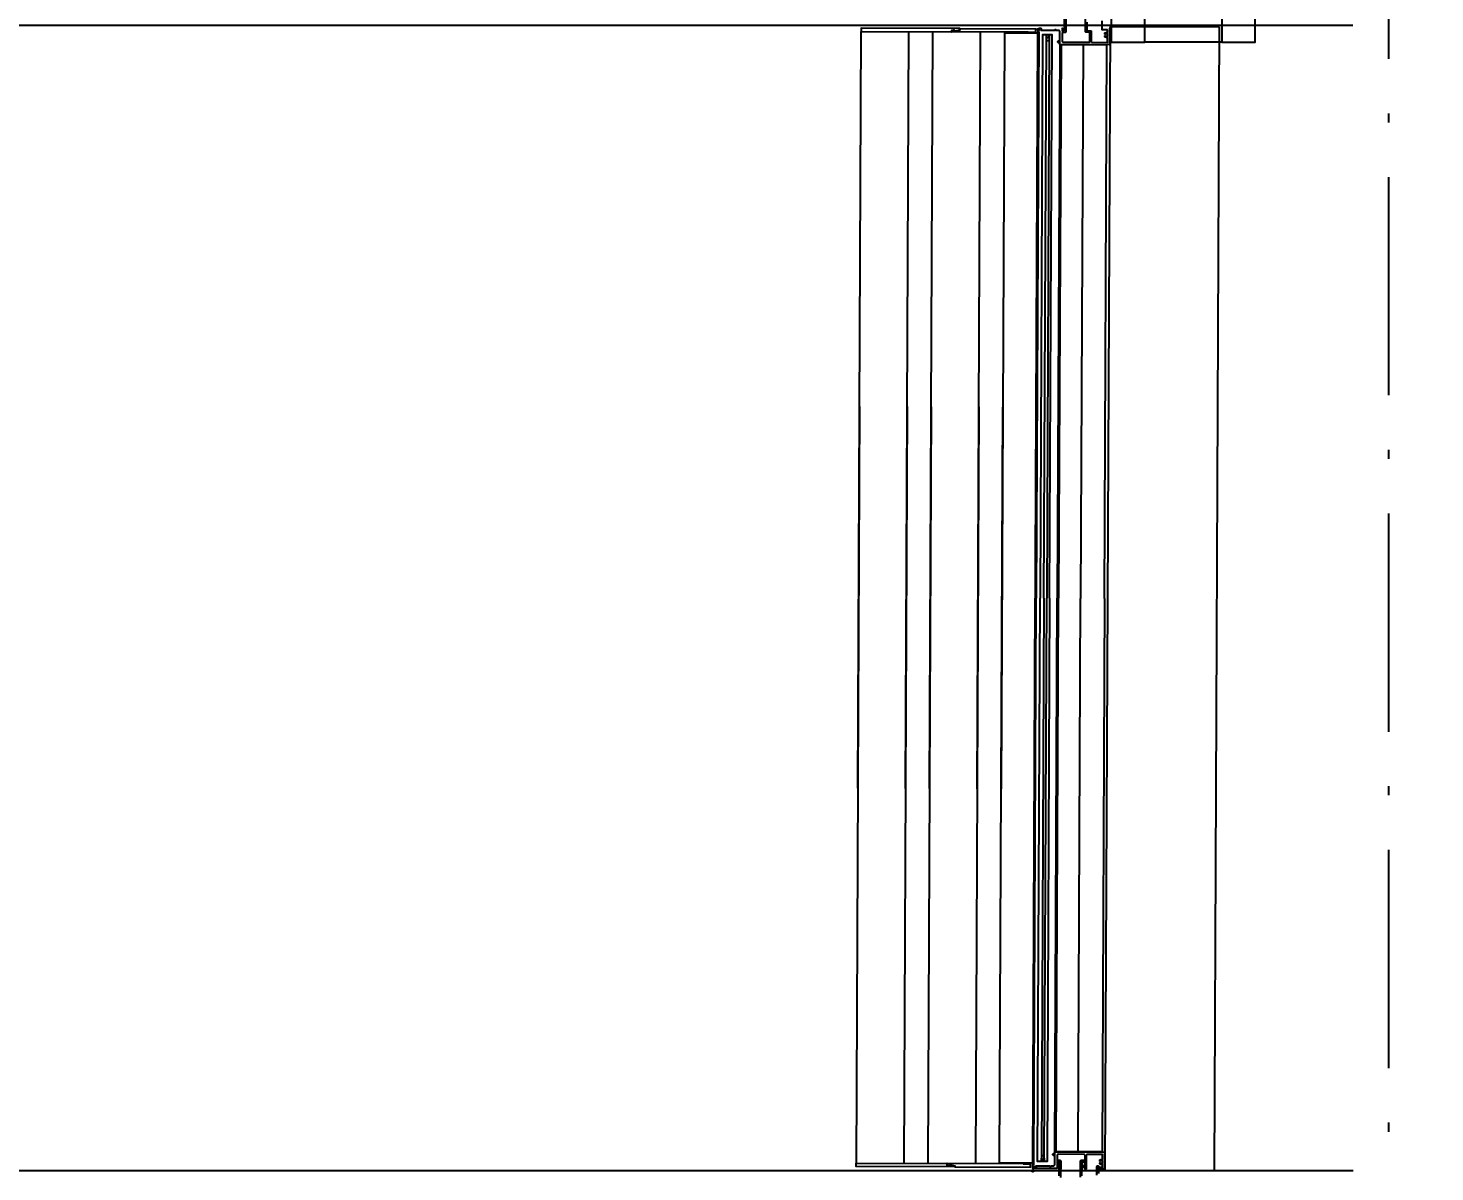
# Model space of a CAD drawing. Extents: x -120222 to -41942, y -19134 to 30932.
# Drawn here: x -102797 to -99851, y 6933 to 9329 of the extents above; entities that cross this region are included whole.
import ezdxf

# ---------------------------------------------------------------- set-up
doc = ezdxf.new("R2010")
doc.units = 0
doc.header["$LTSCALE"] = 150
doc.header["$MEASUREMENT"] = 0
doc.header["$PDMODE"] = 1
doc.header["$PDSIZE"] = -2
doc.linetypes.add('ISO-10______', pattern=[4.699, 3.048, -0.762, 0.127, -0.762])
doc.layers.get('0').update_dxf_attribs({"linetype": 'CONTINUOUS'})
doc.layers.get('DEFPOINTS').update_dxf_attribs({"linetype": 'CONTINUOUS'})
for name, color, linetype in [('____-567', 7, 'CONTINUOUS'), ('____-569', 7, 'CONTINUOUS'), ('_____-1', 7, 'CONTINUOUS'), ('____B', 7, 'CONTINUOUS')]:
    doc.layers.add(name, color=color, linetype=linetype)
doc.styles.get("Standard").update_dxf_attribs({"font": 'txt', "bigfont": 'BIGFONT.SHX'})
doc.dimstyles.new('KOYATSU-1', dxfattribs={"dimtxt": 116.375326, "dimasz": 75.111694, "dimexe": 0, "dimexo": 150, "dimgap": 150, "dimtad": 1, "dimdec": 1, "dimdsep": 46, "dimtxsty": 'Standard', "dimcen": 0, "dimadec": 0, "dimazin": 0, "dimtfac": 1, "dimtdec": 1, "dimtix": 1, "dimtmove": 2, "dimatfit": 3, "dimfxl": 1, "dimtolj": 1, "dimarcsym": 0})

# ---------------------------------------------------------------- blocks, each defined once
blk = doc.blocks.new('____-23')
at = {"color": 1, "linetype": 'Continuous'}
for p, q in [((-107495, 3187.6), (-107487.9, 4773.1)), ((-107495, 3187.6), (-107487.9, 4773.1)), ((-107117.9, 4776.4), (-107123.3, 3585.9)), ((-107115.9, 4773.4), (-107121.3, 3585.9)), ((-107395, 3187.2), (-107387.9, 4772.6)), ((-107395, 3187.2), (-107387.9, 4772.6)), ((-107345, 3186.9), (-107337.9, 4772.4)), ((-107345, 3186.9), (-107337.9, 4772.4)), ((-107245, 3186.5), (-107237.9, 4772)), ((-107245, 3186.5), (-107237.9, 4772)), ((-107137.9, 4771.5), (-107122.9, 4771.5)), ((-107069.1, 4745), (-107074.3, 3585.7)), ((-107023.1, 4744.8), (-107028.3, 3585.5)), ((-107491.5, 3987.6), (-107498.5, 2402.1)), ((-107491.5, 3987.6), (-107498.5, 2402.1)), ((-107391.5, 3987.1), (-107398.5, 2401.6)), ((-107391.5, 3987.1), (-107398.5, 2401.6)), ((-107341.5, 3986.9), (-107348.5, 2401.4)), ((-107341.5, 3986.9), (-107348.5, 2401.4)), ((-107241.5, 3986.5), (-107248.6, 2401)), ((-107241.5, 3986.5), (-107248.6, 2401)), ((-107128.6, 2395.4), (-107123.3, 3585.9)), ((-107126.6, 2398.4), (-107121.3, 3585.9)), ((-107079.4, 2426.4), (-107074.3, 3585.7)), ((-107033.4, 2426.2), (-107028.3, 3585.5)), ((-107148.6, 2400.5), (-107133.6, 2400.5)), ((-106978.6, 2390.3), (-106978.6, 2386.8))]:
    blk.add_line(p, q, dxfattribs=at)
at = {"color": 1, "linetype": 'Continuous', "flags": 128}
for points in [[(-107067.9, 4780.7, -0.414214), (-107066.9, 4779.7), (-107066.9, 4774.7), (-107063.4, 4774.7), (-107063.4, 4774.7, 0.414214), (-107062.4, 4775.7), (-107062.3, 4799)], [(-107059.3, 4806.4), (-107059.4, 4772.2), (-107059.4, 4772.2, -0.414214), (-107060.4, 4771.2), (-107064.9, 4771.2), (-107064.9, 4771.2, 0.414214), (-107067, 4769.2), (-107067, 4752.7), (-107067, 4752.7, 0.414214), (-107065, 4750.7), (-107011, 4750.5), (-107011, 4750.5, 0.414214), (-107009, 4752.4), (-107009, 4769.4), (-107009, 4769.4, 0.414214), (-107010.9, 4771.5), (-107016.9, 4771.5), (-107016.9, 4771.5, -0.414214), (-107017.9, 4772.5), (-107017.8, 4806.2)], [(-107015.4, 4792.7), (-107015.4, 4775.5), (-107015.4, 4775.5, 0.414214), (-107014.4, 4774.5), (-107006.9, 4774.4), (-107006.9, 4774.4, -0.414214), (-107005.9, 4773.4), (-107006, 4752.4), (-107006, 4752.4, 0.414214), (-107004, 4750.4), (-106972, 4750.3), (-106972, 4759.7), (-106972, 4759.7, 0.48712), (-106973.2, 4760.7), (-106973.2, 4760.7, -0.185154), (-106977, 4761.2), (-106977, 4761.2, -0.276984), (-106977.5, 4762.1), (-106977.5, 4763.7), (-106977.5, 4763.7, -0.697861), (-106976.6, 4764), (-106976.6, 4764, 0.059473), (-106976.1, 4763.6), (-106976.1, 4763.6, -0.246102), (-106975.9, 4763.2), (-106975.9, 4763.2, 0.345929), (-106975.4, 4762.5, 0.345929), (-106974.6, 4762.8), (-106974.6, 4762.8, -0.246102), (-106974.2, 4763.1), (-106974.2, 4763.1, 0.078486), (-106973.4, 4763.3), (-106973.4, 4763.3, -0.246102), (-106972.9, 4763.2), (-106972.9, 4763.2, 0.345929), (-106972, 4763.3, 0.345929), (-106971.9, 4764.2), (-106971.9, 4764.2, -0.246102), (-106972, 4764.7), (-106972, 4764.7, 0.212332), (-106972, 4766.9), (-106972, 4766.9, -0.246102), (-106971.9, 4767.4), (-106971.9, 4767.4, 0.345929), (-106972, 4768.2, 0.345929), (-106972.9, 4768.3), (-106972.9, 4768.3, -0.246102), (-106973.3, 4768.3), (-106973.3, 4768.3, 0.078486), (-106974.2, 4768.5), (-106974.2, 4768.5, -0.246102), (-106974.6, 4768.8), (-106974.6, 4768.8, 0.345929), (-106975.4, 4769.1, 0.345929), (-106975.9, 4768.4), (-106975.9, 4768.4, -0.246102), (-106976.1, 4768), (-106976.1, 4768, 0.059473), (-106976.6, 4767.6), (-106976.6, 4767.6, -0.697861), (-106977.5, 4767.9), (-106977.5, 4769.6), (-106977.5, 4769.6, -0.276984), (-106976.9, 4770.4), (-106976.9, 4770.4, -0.185154), (-106973.2, 4770.9), (-106973.2, 4770.9, 0.48712), (-106971.9, 4771.8), (-106971.9, 4775.8), (-106971.9, 4775.8, 0.414214), (-106972.9, 4776.8), (-106981.3, 4776.8), (-106982.9, 4776.8), (-106982.9, 4776.8, -0.414214), (-106983.4, 4777.3), (-106983.3, 4795.1)], [(-106968.4, 4780.3, -0.414214), (-106967.9, 4779.8), (-106968.1, 4745.8), (-106968.1, 4745.8, -0.414214), (-106968.6, 4745.3), (-107071.8, 4745.7), (-107071.8, 4745.7, -0.414214), (-107072.1, 4746), (-107072, 4750.5), (-107073.5, 4750.5), (-107073.5, 4749.5), (-107073.5, 4749.5, -0.414214), (-107073.8, 4749.2), (-107074.4, 4749.2), (-107074.4, 4749.2, -0.182676), (-107074.6, 4749.3), (-107075.5, 4750.1), (-107075.5, 4750.1, -0.451416), (-107075.5, 4752.4), (-107074.6, 4753.2), (-107074.6, 4753.2, -0.182676), (-107074.4, 4753.2), (-107073.8, 4753.2), (-107073.8, 4753.2, -0.414214), (-107073.5, 4752.9), (-107073.5, 4752), (-107072, 4752), (-107071.9, 4772.2), (-107071.9, 4772.2, 0.414214), (-107074.9, 4775.2), (-107079.1, 4775.3), (-107079.1, 4775.3, -0.414214), (-107079.6, 4775.8), (-107079.6, 4776.1), (-107079.6, 4776.1, 0.414214), (-107080.1, 4776.6), (-107082.1, 4776.6), (-107082.1, 4776.6, 0.414214), (-107082.6, 4776.1), (-107082.6, 4775.3), (-107110.4, 4775.4), (-107110.4, 4775.4, -0.414214), (-107110.9, 4775.9), (-107110.9, 4776.4), (-107109.9, 4776.4), (-107109.9, 4778.1), (-107109.9, 4778.1, 0.414214), (-107110.9, 4779.1), (-107110.9, 4779.1), (-107115.4, 4779.1), (-107115.4, 4779.1, 0.414214), (-107115.9, 4778.6), (-107115.9, 4776.9), (-107114.9, 4776.9), (-107114.9, 4776.4), (-107114.9, 4776.4, -0.414214), (-107115.4, 4775.9), (-107117.4, 4775.9), (-107117.4, 4775.9, -0.414214), (-107117.9, 4776.4), (-107117.9, 4780.4)], [(-107136.5, 4769.5), (-107137.9, 4771.5), (-107297.4, 4772.2), (-107297.4, 4772.2, -0.414214), (-107297.9, 4772.7), (-107297.9, 4775.3), (-107297.9, 4775.3, -0.357511), (-107297.5, 4775.8), (-107293.5, 4776.6), (-107293.5, 4776.6, -0.473285), (-107292.9, 4776.1), (-107292.9, 4774.7), (-107290.4, 4774.7), (-107280.9, 4776.7), (-107280.9, 4778.7), (-107280.9, 4778.7, -0.414214), (-107280.4, 4779.2), (-107122.9, 4778.5), (-107123, 4769.5)], [(-107147.1, 2402.5), (-107148.6, 2400.5), (-107308, 2401.2), (-107308, 2401.2, 0.414214), (-107308.6, 2400.7), (-107308.6, 2398.1), (-107308.6, 2398.1, 0.357511), (-107308.2, 2397.7), (-107304.2, 2396.8), (-107304.2, 2396.8, 0.473285), (-107303.6, 2397.3), (-107303.6, 2398.7), (-107301.1, 2398.7), (-107291.6, 2396.7), (-107291.6, 2394.7), (-107291.6, 2394.7, 0.414214), (-107291.1, 2394.2), (-107133.6, 2393.5), (-107133.5, 2402.5)], [(-107073.2, 2375.7), (-107073.1, 2399), (-107073.1, 2399, 0.414214), (-107073.6, 2399.5), (-107075.1, 2399.5), (-107075.1, 2399.5, -0.414214), (-107076.1, 2400.5), (-107076, 2401.7), (-107076, 2401.7, -0.414214), (-107075.2, 2402.5), (-107074.8, 2402.5), (-107074.8, 2402.5, -0.414214), (-107074.5, 2402.2), (-107074.5, 2401.5), (-107074.5, 2401.5, 0.414214), (-107074, 2401), (-107073.5, 2401), (-107073.5, 2401, 0.414214), (-107073, 2401.5), (-107073, 2405.9), (-107073, 2405.9, 0.414214), (-107073.5, 2406.4), (-107074, 2406.4), (-107074, 2406.4, 0.414214), (-107074.5, 2405.9), (-107074.5, 2405.2), (-107074.5, 2405.2, -0.414214), (-107074.8, 2404.9), (-107075.2, 2404.9), (-107075.2, 2404.9, -0.414214), (-107076, 2405.7), (-107076, 2406.9), (-107076.5, 2406.9), (-107076.5, 2406.9, -0.414214), (-107077, 2407.4), (-107077, 2407.9), (-107077, 2407.9, -0.414214), (-107076.5, 2408.4), (-107072, 2408.4), (-107072, 2408.4, -0.414214), (-107070, 2406.4), (-107070.2, 2372.2)], [(-107028.7, 2372.5), (-107028.5, 2406.2), (-107028.5, 2406.2, -0.414214), (-107026.5, 2408.2), (-107021, 2408.2), (-107021, 2408.2, -0.414214), (-107020.5, 2407.7), (-107020.5, 2407.2), (-107020.5, 2407.2, -0.414214), (-107021, 2406.7), (-107022.5, 2406.7), (-107022.5, 2404), (-107022.5, 2404, -0.414214), (-107022.8, 2403.7), (-107023.7, 2403.7), (-107023.7, 2403.7, -0.414214), (-107024, 2404), (-107024, 2406.2), (-107025.5, 2406.2), (-107025.5, 2406.2, 0.414214), (-107026, 2405.7), (-107026.1, 2395.7), (-107026.1, 2395.7, 0.414214), (-107025.6, 2395.2), (-107024.1, 2395.2), (-107024.1, 2397.4), (-107024.1, 2397.4, -0.414214), (-107023.8, 2397.7), (-107022.9, 2397.7), (-107022.9, 2397.7, -0.414214), (-107022.6, 2397.4), (-107022.6, 2394.7), (-107021.1, 2394.7), (-107021.1, 2394.7, -0.414214), (-107020.6, 2394.2), (-107020.6, 2393.7), (-107020.6, 2393.7, -0.414214), (-107021.1, 2393.2), (-107025.6, 2393.2), (-107025.6, 2393.2, 0.414214), (-107026.1, 2392.7), (-107026.2, 2375.5)], [(-106994.2, 2377.3), (-106994.1, 2395.1), (-106994.1, 2395.1, -0.414214), (-106992.3, 2396.8, -0.414214), (-106990.6, 2395.1), (-106990.6, 2380.3)]]:
    blk.add_lwpolyline(points, format="xyb", dxfattribs=at)
for points in [[(-107487.9, 4773.1), (-107298.7, 4772.2), (-107298.7, 4772.2, 0.414214), (-107298.1, 4772.8), (-107298.1, 4775.7), (-107297.9, 4775.7), (-107292.9, 4776.7), (-107292.9, 4775.2), (-107292.9, 4775.2, 0.414214), (-107292.4, 4774.7), (-107290.5, 4774.7), (-107290.5, 4774.7, 0.051921), (-107290.4, 4774.7), (-107281.5, 4776.5), (-107281.5, 4776.5, 0.354665), (-107281.1, 4777), (-107281.1, 4778.7), (-107281.1, 4778.7, 0.414214), (-107281.6, 4779.2), (-107487.9, 4780.1)], [(-107018.1, 2389.4), (-107018.1, 2389.4, -0.414214), (-107019.1, 2390.4), (-107019, 2418.4), (-107019, 2418.4, 0.414214), (-107021, 2420.4), (-107075.5, 2420.7), (-107075.5, 2420.7, 0.414214), (-107077.5, 2418.7), (-107077.6, 2391.7), (-107077.6, 2391.7, -0.414214), (-107078.6, 2390.7), (-107128.1, 2390.9), (-107128.1, 2390.9, -0.414214), (-107128.6, 2391.4), (-107128.6, 2395.4), (-107128.6, 2395.4, -0.414214), (-107128.1, 2395.9), (-107126.1, 2395.9), (-107126.1, 2395.9, -0.414214), (-107125.6, 2395.4), (-107125.6, 2394.9), (-107126.6, 2394.9), (-107126.6, 2393.2), (-107126.6, 2393.2, 0.414214), (-107126.1, 2392.7), (-107121.6, 2392.7), (-107121.6, 2392.7, 0.414214), (-107120.6, 2393.7), (-107120.6, 2395.4), (-107121.6, 2395.4), (-107121.6, 2395.9), (-107121.6, 2395.9, -0.414214), (-107121.1, 2396.4), (-107093.3, 2396.3), (-107093.3, 2395.5), (-107093.3, 2395.5, 0.414214), (-107092.8, 2395), (-107090.8, 2395), (-107090.8, 2395, 0.414214), (-107090.3, 2395.5), (-107090.3, 2395.8), (-107090.3, 2395.8, -0.414214), (-107089.8, 2396.3), (-107085.6, 2396.2), (-107085.6, 2396.2, 0.414214), (-107082.6, 2399.2), (-107082.5, 2419.5), (-107084, 2419.5), (-107084, 2418.5), (-107084, 2418.5, -0.414214), (-107084.3, 2418.2), (-107084.9, 2418.2), (-107084.9, 2418.2, -0.182676), (-107085.1, 2418.3), (-107086, 2419.1), (-107086, 2419.1, -0.451416), (-107085.9, 2421.4), (-107085, 2422.2), (-107085, 2422.2, -0.182676), (-107084.8, 2422.2), (-107084.3, 2422.2), (-107084.3, 2422.2, -0.414214), (-107084, 2421.9), (-107084, 2421), (-107082.5, 2421), (-107082.4, 2425.4), (-107082.4, 2425.4, -0.414214), (-107082.1, 2425.7), (-106978.9, 2425.3), (-106978.9, 2425.3, -0.414214), (-106978.4, 2424.8), (-106978.6, 2390.8), (-106978.6, 2390.8, -0.414214), (-106979.1, 2390.3), (-106988.6, 2390.3), (-106988.6, 2390.3, -0.414214), (-106989.1, 2390.8), (-106989.1, 2393.3), (-106989.1, 2393.3, -0.414214), (-106988.6, 2393.8), (-106983.1, 2393.8), (-106983.1, 2393.8, 0.414214), (-106982.6, 2394.3), (-106982.6, 2398.7), (-106982.6, 2398.7, 0.48712), (-106983.8, 2399.7), (-106983.8, 2399.7, -0.185154), (-106987.5, 2400.2), (-106987.5, 2400.2, -0.276984), (-106988, 2401.1), (-106988, 2402.7), (-106988, 2402.7, -0.697861), (-106987.1, 2403), (-106987.1, 2403, 0.059473), (-106986.7, 2402.6), (-106986.7, 2402.6, -0.246102), (-106986.5, 2402.2), (-106986.5, 2402.2, 0.345929), (-106985.9, 2401.5, 0.345929), (-106985.1, 2401.8), (-106985.1, 2401.8, -0.246102), (-106984.8, 2402.1), (-106984.8, 2402.1, 0.078486), (-106983.9, 2402.3), (-106983.9, 2402.3, -0.246102), (-106983.5, 2402.2), (-106983.5, 2402.2, 0.345929), (-106982.6, 2402.3, 0.345929), (-106982.5, 2403.2), (-106982.5, 2403.2, -0.246102), (-106982.5, 2403.7), (-106982.5, 2403.7, 0.212332), (-106982.5, 2405.9), (-106982.5, 2405.9, -0.246102), (-106982.5, 2406.4), (-106982.5, 2406.4, 0.345929), (-106982.6, 2407.2, 0.345929), (-106983.4, 2407.3), (-106983.4, 2407.3, -0.246102), (-106983.9, 2407.3), (-106983.9, 2407.3, 0.078486), (-106984.7, 2407.5), (-106984.7, 2407.5, -0.246102), (-106985.1, 2407.8), (-106985.1, 2407.8, 0.345929), (-106985.9, 2408.1, 0.345929), (-106986.4, 2407.4), (-106986.4, 2407.4, -0.246102), (-106986.6, 2407), (-106986.6, 2407, 0.059473), (-106987.1, 2406.6), (-106987.1, 2406.6, -0.697861), (-106988, 2406.9), (-106988, 2408.6), (-106988, 2408.6, -0.276984), (-106987.5, 2409.4), (-106987.5, 2409.4, -0.185154), (-106983.7, 2409.9), (-106983.7, 2409.9, 0.48712), (-106982.5, 2410.8), (-106982.5, 2420.3), (-107014.5, 2420.4), (-107014.5, 2420.4, 0.414214), (-107016.5, 2418.4), (-107016.6, 2390.4), (-107016.6, 2390.4, -0.414214), (-107017.6, 2389.4)], [(-107498.5, 2402.1), (-107309.3, 2401.2), (-107309.3, 2401.2, -0.414214), (-107308.8, 2400.7), (-107308.8, 2397.7), (-107308.6, 2397.7), (-107303.6, 2396.7), (-107303.6, 2398.2), (-107303.6, 2398.2, -0.414214), (-107303.1, 2398.7), (-107301.1, 2398.7), (-107301.1, 2398.7, -0.051921), (-107301, 2398.7), (-107292.2, 2396.8), (-107292.2, 2396.8, -0.354665), (-107291.8, 2396.3), (-107291.8, 2394.7), (-107291.8, 2394.7, -0.414214), (-107292.3, 2394.2), (-107498.6, 2395.1)]]:
    blk.add_lwpolyline(points, format="xyb", close=True, dxfattribs=at)
for points in [[(-107125, 3185.9), (-107118, 4769.4), (-107188, 4769.7), (-107195, 3186.3)], [(-107125, 3185.9), (-107118, 4769.4), (-107188, 4769.7), (-107195, 3186.3)], [(-107105.3, 3585.9), (-107100, 4765.8), (-107108, 4765.9), (-107113.3, 3585.9)], [(-107093.3, 3585.8), (-107088, 4765.8), (-107094, 4765.8), (-107099.3, 3585.8)], [(-106978.3, 3585.3), (-106973.1, 4744.6), (-107072.1, 4745), (-107077.3, 3585.7)], [(-107121.5, 3985.9), (-107128.5, 2402.4), (-107198.5, 2402.7), (-107191.5, 3986.2)], [(-107121.5, 3985.9), (-107128.5, 2402.4), (-107198.5, 2402.7), (-107191.5, 3986.2)], [(-107105.3, 3585.8), (-107110.5, 2405.8), (-107118.5, 2405.9), (-107113.3, 3585.9)], [(-107093.3, 3585.8), (-107098.5, 2405.8), (-107104.5, 2405.8), (-107099.3, 3585.8)], [(-106978.3, 3585.3), (-106983.4, 2426), (-107082.4, 2426.4), (-107077.3, 3585.7)]]:
    blk.add_lwpolyline(points, dxfattribs=at)
for points in [[(-107097.5, 4760.8), (-107096.5, 4760.8), (-107094, 4759.3), (-107094, 4765.8), (-107100, 4765.8), (-107100, 4759.3)], [(-107097.5, 4760.8), (-107096.5, 4760.8), (-107094, 4759.3), (-107094, 4753.8), (-107100, 4753.8), (-107100, 4759.3)], [(-107108, 2410.8), (-107107, 2410.8), (-107104.5, 2412.3), (-107104.5, 2417.8), (-107110.5, 2417.8), (-107110.5, 2412.3)], [(-107108, 2410.8), (-107107, 2410.8), (-107104.5, 2412.3), (-107104.5, 2405.8), (-107110.5, 2405.8), (-107110.5, 2412.3)]]:
    blk.add_lwpolyline(points, close=True, dxfattribs=at)
at = {"color": 1, "linetype": 'Continuous'}
blk.add_circle((-107128.6, 2385.9), 2, dxfattribs=at)
blk.add_circle((-107128.6, 2385.9), 2, dxfattribs=at)
blk.add_circle((-107128.6, 2385.9), 2, dxfattribs=at)
blk.add_circle((-107128.6, 2385.9), 2, dxfattribs=at)
blk = doc.blocks.new('____-28')
at = {"color": 1}
blk.add_blockref('____-23', (0, 0), dxfattribs=at)
blk = doc.blocks.new('____-52')
at = {"color": 1, "linetype": 'Continuous', "flags": 128}
blk.add_lwpolyline([(-106737.9, 4782.7), (-106748.6, 2385.8), (-106976.6, 2386.8), (-106965.9, 4783.7)], close=True, dxfattribs=at)
blk = doc.blocks.new('____-54')
at = {"color": 1}
blk.add_blockref('____-52', (0, 0), dxfattribs=at)
blk = doc.blocks.new('____-167')
at = {"color": 1}
for name in ['____-54', '____-28']:
    blk.add_blockref(name, (0, 0), dxfattribs=at)
blk = doc.blocks.new('____-530')
at = {"color": 1, "linetype": 'Continuous', "flags": 128}
for points in [[(-106964.1, 4751), (-106894.1, 4751), (-106894.1, 4821), (-106964.1, 4821)], [(-106894.1, 4820.9), (-106732.5, 4820.9), (-106732.5, 4750.9), (-106894.1, 4750.9)], [(-106732.5, 4750.9), (-106662.5, 4750.9), (-106662.5, 4820.9), (-106732.5, 4820.9)]]:
    blk.add_lwpolyline(points, close=True, dxfattribs=at)
blk = doc.blocks.new('*D589')
at = {"layer": '_____-1', "color": 0, "linetype": 'Continuous', "lineweight": -2, "transparency": 16777216}
for p, q in [((-100001.3, 14134.7), (-104808.4, 14134.7)), ((-104808.4, 4609.8), (-104808.4, 14059.6)), ((-100043.9, 4534.7), (-104808.4, 4534.7))]:
    blk.add_line(p, q, dxfattribs=at)
at = {"layer": '_____-1', "color": 0, "linetype": 'Continuous', "transparency": 16777216}
for points in [[(-104820.9, 14059.6), (-104795.9, 14059.6), (-104808.4, 14134.7)], [(-104820.9, 4609.8), (-104795.9, 4609.8), (-104808.4, 4534.7)]]:
    blk.add_solid(points, dxfattribs=at)
at = {"layer": 'DEFPOINTS', "color": 0, "linetype": 'Continuous', "transparency": 16777216}
for p in [(-104808.4, 14134.7), (-99851.3, 14134.7), (-99893.9, 4534.7)]:
    blk.add_point(p, dxfattribs=at)
at = {"layer": '_____-1', "color": 0, "linetype": 'Continuous', "transparency": 16777216, "insert": (-105016.6, 9334.7), "char_height": 116.38, "attachment_point": 5, "rotation": 90}
blk.add_mtext('\\A1;9600', dxfattribs=at)
blk = doc.blocks.new('*D597')
at = {"layer": '_____-1', "color": 0, "linetype": 'Continuous', "lineweight": -2, "transparency": 16777216}
for p, q in [((-100022.8, 9334.7), (-103808.4, 9334.7)), ((-103808.4, 7009.8), (-103808.4, 9259.6)), ((-100022.5, 6934.7), (-103808.4, 6934.7))]:
    blk.add_line(p, q, dxfattribs=at)
at = {"layer": '_____-1', "color": 0, "linetype": 'Continuous', "transparency": 16777216}
for points in [[(-103820.9, 9259.6), (-103795.9, 9259.6), (-103808.4, 9334.7)], [(-103820.9, 7009.8), (-103795.9, 7009.8), (-103808.4, 6934.7)]]:
    blk.add_solid(points, dxfattribs=at)
at = {"layer": 'DEFPOINTS', "color": 0, "linetype": 'Continuous', "transparency": 16777216}
for p in [(-103808.4, 9334.7), (-99872.8, 9334.7), (-99872.5, 6934.7)]:
    blk.add_point(p, dxfattribs=at)
at = {"layer": '_____-1', "color": 0, "linetype": 'Continuous', "transparency": 16777216, "insert": (-104016.6, 8134.7), "char_height": 116.38, "attachment_point": 5, "rotation": 90}
blk.add_mtext('\\A1;2400', dxfattribs=at)
blk = doc.blocks.new('*D598')
at = {"layer": '_____-1', "color": 0, "linetype": 'Continuous', "lineweight": -2, "transparency": 16777216}
for p, q in [((-100022.5, 6934.7), (-103808.4, 6934.7)), ((-103808.4, 4609.8), (-103808.4, 6859.6)), ((-100043.9, 4534.7), (-103808.4, 4534.7))]:
    blk.add_line(p, q, dxfattribs=at)
at = {"layer": '_____-1', "color": 0, "linetype": 'Continuous', "transparency": 16777216}
for points in [[(-103820.9, 6859.6), (-103795.9, 6859.6), (-103808.4, 6934.7)], [(-103820.9, 4609.8), (-103795.9, 4609.8), (-103808.4, 4534.7)]]:
    blk.add_solid(points, dxfattribs=at)
at = {"layer": 'DEFPOINTS', "color": 0, "linetype": 'Continuous', "transparency": 16777216}
for p in [(-103808.4, 6934.7), (-99872.5, 6934.7), (-99893.9, 4534.7)]:
    blk.add_point(p, dxfattribs=at)
at = {"layer": '_____-1', "color": 0, "linetype": 'Continuous', "transparency": 16777216, "insert": (-104016.6, 5734.7), "char_height": 116.38, "attachment_point": 5, "rotation": 90}
blk.add_mtext('\\A1;2400', dxfattribs=at)

msp = doc.modelspace()

# ---------------------------------------------------------------- linework, layer by layer
at = {"layer": '____B', "color": 6, "linetype": 'ISO-10______'}
msp.add_line((-99947.45331, -18224.63714), (-99947.45331, 28821.32987), dxfattribs=at)

# ---------------------------------------------------------------- block references
at = {"layer": '____-567', "color": 0}
msp.add_blockref('____-167', (6435.10495, 4548.69799), dxfattribs=at)
at = {"layer": '____-569', "color": 0}
msp.add_blockref('____-530', (6435.10495, 4548.69799), dxfattribs=at)

# ---------------------------------------------------------------- dimensions: what is measured, and where the dimension line sits
at = {"layer": '_____-1', "color": 0, "linetype": 'Continuous'}
for base, p1, p2, picture, middle in [((-104808.37231, 14134.71684), (-99893.86292, 4534.71684), (-99851.30424, 14134.71684), '*D589', (-105016.55997, 9334.71684)), ((-103808.37231, 9334.71684), (-99872.45331, 6934.71684), (-99872.77008, 9334.71684), '*D597', (-104016.55997, 8134.71684)), ((-103808.37231, 6934.71684), (-99893.86292, 4534.71684), (-99872.45331, 6934.71684), '*D598', (-104016.55997, 5734.71684))]:
    dim = msp.add_linear_dim(base=base, p1=p1, p2=p2, angle=270, dimstyle='KOYATSU-1', dxfattribs=at)
    dim.commit()
    dim.dimension.update_dxf_attribs({"geometry": picture, "text_midpoint": middle})

doc.saveas('drawing.dxf')
